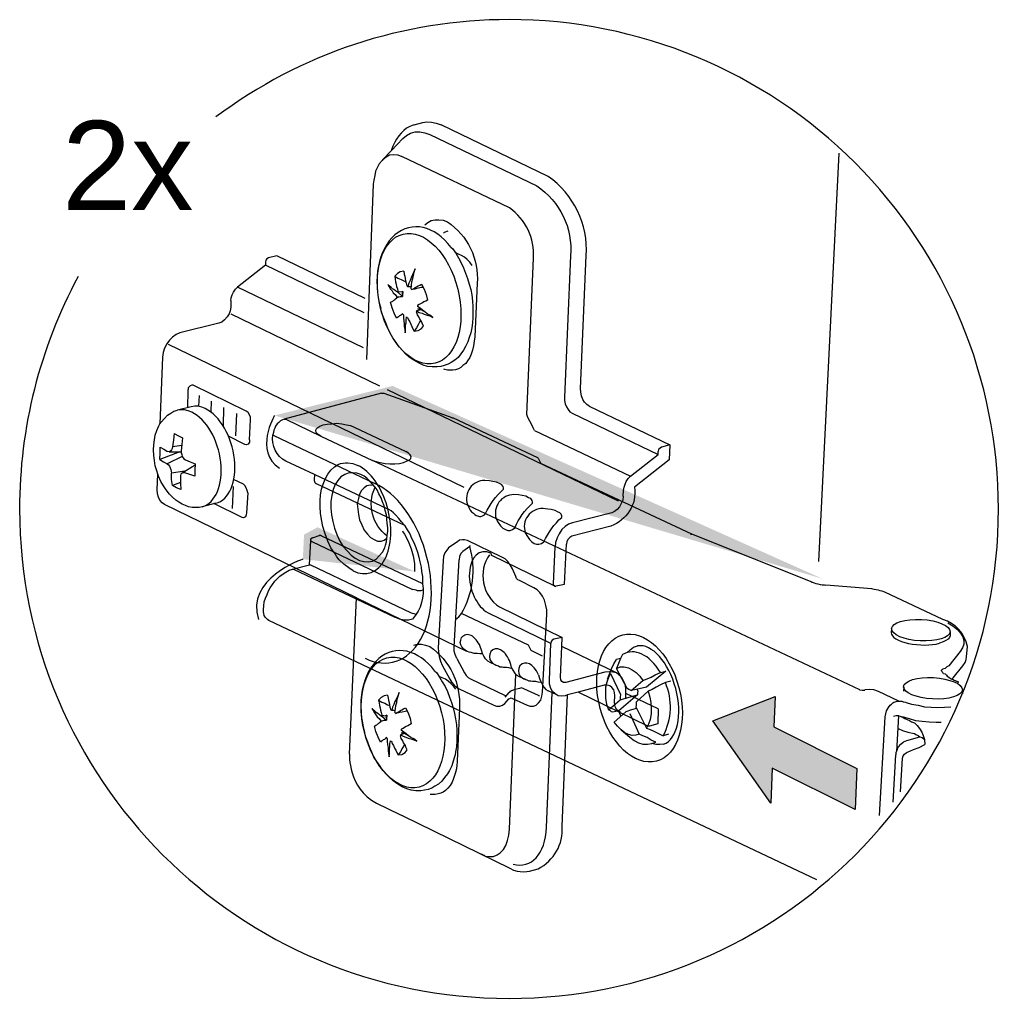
# Model space of a CAD drawing. Header units: metres. Extents: x -11.5 to 7.4, y -3.8 to 5.9.
# Drawn here: x 6.7189 to 6.893, y -0.5099 to -0.3358 of the extents above; entities that cross this region are included whole.
import ezdxf

# ---------------------------------------------------------------- set-up
doc = ezdxf.new("R2010")
doc.units = ezdxf.units.M
doc.header["$MEASUREMENT"] = 0
for name, color, linetype, lineweight in [('PDF13_Geometry_Num_Penna__1_Num_Penna__255', 255, 'Continuous', 18), ('PDF13_Geometry_Num_Penna__7_Num_Penna__7', 7, 'Continuous', 18), ('PDF13_Text_Num_Penna__7_Num_Penna__7', 7, 'Continuous', 18)]:
    doc.layers.add(name, color=color, linetype=linetype, lineweight=lineweight)
doc.styles.add('GENERATED_STYLE_1', font='')
doc.styles.get('GENERATED_STYLE_1').set_extended_font_data('Arial')

msp = doc.modelspace()

# ---------------------------------------------------------------- hatches: boundary and pattern name
at = {"layer": 'PDF13_Geometry_Num_Penna__1_Num_Penna__255', "linetype": 'Continuous', "lineweight": 18}
for points in [[(6.86172, -0.43526), (6.7852, -0.40094), (6.76421, -0.40619)], [(6.78913, -0.43395), (6.77186, -0.42608), (6.76946, -0.42739), (6.76924, -0.43176)]]:
    msp.add_hatch(color=255, dxfattribs=at).paths.add_polyline_path(points)
at = {"layer": 'PDF13_Geometry_Num_Penna__7_Num_Penna__7', "linetype": 'Continuous', "lineweight": 18}
msp.add_hatch(color=7, dxfattribs=at).paths.add_polyline_path([(6.85273, -0.46892), (6.86748, -0.47629), (6.86781, -0.469), (6.85304, -0.4616), (6.85326, -0.45621), (6.84219, -0.46053), (6.85248, -0.47514)])

# ---------------------------------------------------------------- linework, layer by layer
at = {"layer": 'PDF13_Geometry_Num_Penna__7_Num_Penna__7', "color": 7, "linetype": 'Continuous', "lineweight": 18, "flags": 128}
for points in [[(6.72929, -0.38148, 0.124965), (6.71886, -0.42284, 0.414206), (6.80592, -0.50989, 0.41421), (6.89298, -0.42284, 0.414222), (6.80592, -0.33578, 0.162623), (6.75379, -0.3531)], [(6.82018, -0.40455), (6.81976, -0.40424), (6.81935, -0.40383), (6.81903, -0.40335), (6.81879, -0.40268), (6.81869, -0.40206), (6.81862, -0.40138), (6.81966, -0.37775, 0.261843), (6.81287, -0.36366), (6.79386, -0.35452)], [(6.79184, -0.35622), (6.81084, -0.36537, -0.276862), (6.81685, -0.37782), (6.81578, -0.40294), (6.81578, -0.40351), (6.81593, -0.40414), (6.81612, -0.40465), (6.81644, -0.40512), (6.81675, -0.40553), (6.81717, -0.40578), (6.83247, -0.41315), (6.83247, -0.41259)], [(6.81043, -0.40885), (6.81021, -0.40837), (6.80996, -0.40788), (6.80963, -0.40724), (6.80929, -0.40657), (6.80907, -0.40601), (6.81027, -0.37824, 0.264693), (6.806, -0.36926), (6.78687, -0.36011)], [(6.79092, -0.37226), (6.79149, -0.37186), (6.79205, -0.37153), (6.79279, -0.37138), (6.79345, -0.37138), (6.79423, -0.37144), (6.79496, -0.37176, -0.272462), (6.80025, -0.38269), (6.79984, -0.39218), (6.79974, -0.39297), (6.79958, -0.3938), (6.79942, -0.39459), (6.79918, -0.39532), (6.79894, -0.39589), (6.79854, -0.39646), (6.79821, -0.39696), (6.79771, -0.39733), (6.79734, -0.39768), (6.79693, -0.39791), (6.79642, -0.39806), (6.79595, -0.39816), (6.79547, -0.39816), (6.79496, -0.39816), (6.79449, -0.39801), (6.79434, -0.39796)], [(6.77132, -0.41669), (6.77124, -0.41767), (6.77124, -0.41774), (6.77124, -0.41784), (6.77124, -0.4179), (6.77132, -0.4179), (6.77132, -0.41799), (6.77132, -0.41805), (6.77139, -0.41805), (6.77139, -0.41815), (6.77147, -0.41826), (6.77156, -0.41826), (6.77156, -0.41832), (6.77163, -0.41832), (6.7873, -0.4257), (6.78682, -0.42512), (6.78633, -0.4245), (6.78576, -0.42393), (6.78536, -0.42351), (6.78494, -0.42319), (6.78453, -0.42293), (6.78422, -0.42278), (6.77132, -0.41669), (6.76619, -0.41435, -0.316651), (6.76393, -0.40962)], [(6.8345, -0.41145), (6.8344, -0.4141), (6.82827, -0.41898, -0.355169), (6.82402, -0.42586), (6.81707, -0.42764)], [(6.7838, -0.42973), (6.78396, -0.42925), (6.78412, -0.42868), (6.78421, -0.42811), (6.78427, -0.42764, -0.356707), (6.78209, -0.41898), (6.78203, -0.41888), (6.78161, -0.4184), (6.78122, -0.41793), (6.78089, -0.41758), (6.78064, -0.41736)], [(6.80696, -0.42618, -0.113728), (6.81011, -0.42182), (6.81011, -0.42157), (6.81005, -0.42131), (6.8098, -0.42099), (6.80939, -0.42084), (6.8089, -0.42058), (6.80824, -0.42043), (6.80762, -0.42033), (6.80679, -0.42027, 0.503448), (6.80363, -0.42456)], [(6.81214, -0.42868, -0.105197), (6.8153, -0.42432), (6.8153, -0.42406), (6.8152, -0.42375), (6.81498, -0.42349), (6.81457, -0.42334), (6.8141, -0.42309), (6.81344, -0.42293), (6.8128, -0.42286), (6.81198, -0.42276, 0.526063), (6.80882, -0.42707)], [(6.7873, -0.4257), (6.78739, -0.42585), (6.78778, -0.42652), (6.78828, -0.42725), (6.7886, -0.42804), (6.78901, -0.42878), (6.78932, -0.42966), (6.78966, -0.4305), (6.7899, -0.43138), (6.79007, -0.43226), (6.79031, -0.43318), (6.79038, -0.43396), (6.79055, -0.43486), (6.79055, -0.43574), (6.79055, -0.43616, -0.228164), (6.78877, -0.44241), (6.78804, -0.44259), (6.78721, -0.44259), (6.78641, -0.44241), (6.78559, -0.44209)], [(6.79639, -0.4425), (6.79697, -0.44203), (6.79744, -0.44145, 0.208653), (6.79892, -0.4295), (6.79769, -0.43041), (6.79736, -0.43073), (6.79712, -0.4313), (6.79704, -0.43188)], [(6.80243, -0.43096, 0.415349), (6.8042, -0.44026), (6.81536, -0.4457), (6.81391, -0.44601), (6.8136, -0.44618), (6.81344, -0.44642), (6.81334, -0.44674), (6.80218, -0.4413)], [(6.88728, -0.44916), (6.88745, -0.44729, 0.284236), (6.88308, -0.4425), (6.87278, -0.43762)], [(6.78898, -0.44705), (6.78962, -0.4469), (6.79035, -0.4469), (6.79108, -0.44705), (6.79184, -0.44731, -0.262857), (6.79709, -0.45825), (6.79668, -0.46771), (6.79662, -0.46853), (6.79651, -0.46932), (6.79627, -0.47005), (6.79603, -0.47078), (6.79579, -0.47144), (6.79547, -0.47201), (6.79506, -0.47248), (6.79465, -0.47289), (6.79423, -0.47322), (6.79377, -0.47337), (6.79329, -0.47353), (6.79278, -0.47362), (6.7923, -0.47362), (6.7919, -0.47362)], [(6.82853, -0.45816), (6.8304, -0.46181), (6.83105, -0.46206), (6.8317, -0.46238), (6.8325, -0.46279), (6.83333, -0.4632, 0.228663), (6.83373, -0.45369), (6.83284, -0.4541), (6.83211, -0.45451), (6.83138, -0.45493), (6.83066, -0.45525), (6.82862, -0.45711)], [(6.78703, -0.47742), (6.80606, -0.48675), (6.80673, -0.48707), (6.80737, -0.48723), (6.80793, -0.48732), (6.8085, -0.48738), (6.80907, -0.48732), (6.80955, -0.48723), (6.81109, -0.48682, 0.306672), (6.81536, -0.47929), (6.81635, -0.45588)]]:
    msp.add_lwpolyline(points, format="xyb", dxfattribs=at)
for points in [[(6.78905, -0.35452), (6.78867, -0.35461), (6.78817, -0.35484), (6.78769, -0.35509), (6.78721, -0.3555), (6.78671, -0.35598), (6.78631, -0.35648), (6.78592, -0.35705), (6.78558, -0.35758), (6.78526, -0.35831), (6.785, -0.35897), (6.785, -0.35906), (6.78703, -0.35695)], [(6.78905, -0.35452), (6.7906, -0.35411)], [(6.7906, -0.35411), (6.79133, -0.35395), (6.79215, -0.35404), (6.79294, -0.35419), (6.79386, -0.35452)], [(6.78703, -0.35695), (6.78769, -0.35638), (6.78842, -0.35598), (6.78924, -0.35575), (6.79004, -0.35575), (6.79092, -0.35591), (6.79184, -0.35622)], [(6.785, -0.35907), (6.78348, -0.36069), (6.78406, -0.36017), (6.78468, -0.35986), (6.78541, -0.35979), (6.78614, -0.35986), (6.78687, -0.36011)], [(6.8646, -0.35954), (6.86099, -0.4322)], [(6.78348, -0.36069), (6.78333, -0.36084), (6.78282, -0.36142), (6.7825, -0.36204), (6.78219, -0.36277), (6.78203, -0.3635), (6.78188, -0.36433), (6.78177, -0.36505), (6.78056, -0.39624)], [(6.79506, -0.37339), (6.7944, -0.37363), (6.79424, -0.37379)], [(6.76461, -0.37782), (6.76315, -0.37817)], [(6.78035, -0.38537), (6.76461, -0.37782)], [(6.79561, -0.37629), (6.79587, -0.3765), (6.79644, -0.37733), (6.79691, -0.37816), (6.79741, -0.37903), (6.79782, -0.37993), (6.7982, -0.3809), (6.79855, -0.38185), (6.79886, -0.38284), (6.79912, -0.38381), (6.79928, -0.38476), (6.79944, -0.38584), (6.7995, -0.38679), (6.7995, -0.38777), (6.7995, -0.38875), (6.79944, -0.38973), (6.79928, -0.39062), (6.79919, -0.39118)], [(6.79934, -0.37951), (6.79893, -0.37895), (6.79846, -0.37847), (6.79798, -0.37806), (6.79748, -0.37774), (6.79691, -0.37749), (6.79637, -0.37723)], [(6.76258, -0.3789), (6.76258, -0.37947), (6.75764, -0.38336)], [(6.76315, -0.37817), (6.76283, -0.37833), (6.76268, -0.37855), (6.76258, -0.3789)], [(6.78015, -0.38793), (6.76258, -0.37947)], [(6.7872, -0.38055), (6.78656, -0.38065), (6.78606, -0.38097), (6.78558, -0.38144), (6.78568, -0.38194), (6.78575, -0.38242), (6.78584, -0.38284), (6.7859, -0.38325), (6.78606, -0.38366), (6.78616, -0.38414)], [(6.7872, -0.38055), (6.78729, -0.38106), (6.78736, -0.38144), (6.78745, -0.38185), (6.78751, -0.38227), (6.78761, -0.38268), (6.78777, -0.38315), (6.78786, -0.38325), (6.78793, -0.38325)], [(6.7885, -0.38366), (6.78859, -0.383), (6.78866, -0.38242), (6.78881, -0.38185), (6.7889, -0.38128), (6.78906, -0.38072), (6.78923, -0.38009), (6.789, -0.38065), (6.78875, -0.38121), (6.7885, -0.38169), (6.78833, -0.3822), (6.78809, -0.38268), (6.78793, -0.38324)], [(6.78606, -0.38429), (6.78575, -0.38404), (6.78543, -0.38381), (6.78518, -0.38366), (6.78495, -0.38341), (6.7846, -0.38315), (6.78438, -0.38293), (6.7846, -0.38331), (6.78485, -0.38372), (6.78511, -0.38404), (6.78533, -0.38438), (6.78568, -0.3847), (6.78599, -0.38511)], [(6.78558, -0.38144), (6.78616, -0.38179), (6.78672, -0.38201), (6.7872, -0.38227), (6.78761, -0.38242)], [(6.78859, -0.38381), (6.7889, -0.38366), (6.78923, -0.38346), (6.78948, -0.38331), (6.78973, -0.38315), (6.79004, -0.383), (6.79037, -0.38284)], [(6.79037, -0.38284), (6.79084, -0.38372), (6.79118, -0.3847), (6.79141, -0.38568)], [(6.75645, -0.38577), (6.75651, -0.38529), (6.75667, -0.38473), (6.75691, -0.38425), (6.75724, -0.38374), (6.75764, -0.38336)], [(6.78004, -0.39416), (6.75764, -0.38335)], [(6.78688, -0.38422), (6.78606, -0.38429), (6.78616, -0.38422), (6.78616, -0.38414)], [(6.78616, -0.38414), (6.78688, -0.38422)], [(6.78616, -0.38429), (6.78698, -0.38502)], [(6.78705, -0.38414), (6.78688, -0.38422)], [(6.78688, -0.38445), (6.78698, -0.3846)], [(6.78698, -0.38454), (6.78688, -0.38445)], [(6.78705, -0.38414), (6.78705, -0.38422), (6.78705, -0.38438), (6.78698, -0.38454)], [(6.78698, -0.3846), (6.78698, -0.38476), (6.78698, -0.38502)], [(6.78793, -0.38325), (6.7885, -0.38325)], [(6.78859, -0.38325), (6.7885, -0.38325)], [(6.7885, -0.38366), (6.78859, -0.38372), (6.78859, -0.38381)], [(6.78932, -0.38366), (6.78916, -0.38372), (6.78859, -0.38381)], [(6.7903, -0.38346), (6.7898, -0.38356), (6.78923, -0.38366)], [(6.78932, -0.38366), (6.78923, -0.38366)], [(6.79068, -0.38341), (6.7903, -0.38346)], [(6.75645, -0.38577), (6.75645, -0.38691), (6.75629, -0.38757), (6.75613, -0.38813), (6.75579, -0.38867), (6.7553, -0.38919), (6.75483, -0.38959), (6.75433, -0.38975), (6.74737, -0.39152)], [(6.78485, -0.38606), (6.78511, -0.3859), (6.78526, -0.38584), (6.78543, -0.38568), (6.78558, -0.38559), (6.78575, -0.38543), (6.78599, -0.38526)], [(6.7859, -0.38891), (6.78549, -0.38802), (6.78511, -0.38705), (6.78485, -0.38606)], [(6.78672, -0.38502), (6.78599, -0.38526), (6.78599, -0.38518), (6.78599, -0.38511)], [(6.78599, -0.38511), (6.78672, -0.38502)], [(6.78672, -0.38502), (6.78698, -0.38502)], [(6.79141, -0.38568), (6.7911, -0.38584), (6.79077, -0.38601), (6.79052, -0.38615), (6.7902, -0.38632), (6.78996, -0.38647), (6.78963, -0.38663)], [(6.75645, -0.38813), (6.78291, -0.40091)], [(6.79919, -0.39118), (6.79912, -0.3915), (6.79886, -0.39232), (6.79862, -0.39311), (6.7982, -0.39394), (6.79782, -0.39457), (6.79732, -0.39523), (6.79685, -0.39587), (6.79627, -0.39637), (6.79561, -0.39675), (6.79508, -0.3971), (6.79441, -0.39732), (6.79377, -0.39748), (6.79311, -0.39757), (6.79222, -0.39757), (6.79141, -0.39748), (6.79062, -0.39725), (6.7898, -0.39684), (6.789, -0.39637), (6.78817, -0.3958), (6.78751, -0.39523), (6.78698, -0.39466), (6.78632, -0.39394), (6.78584, -0.39321), (6.78526, -0.39238), (6.78476, -0.39156), (6.78438, -0.39068), (6.78398, -0.38973), (6.78366, -0.38891), (6.78331, -0.38802), (6.78308, -0.38713)], [(6.78705, -0.38809), (6.78679, -0.38827), (6.78663, -0.38843), (6.78641, -0.3885), (6.78625, -0.38865), (6.78606, -0.38875), (6.7859, -0.38891)], [(6.78713, -0.38827), (6.78705, -0.38818), (6.78705, -0.38809)], [(6.78713, -0.38827), (6.78713, -0.38881), (6.7872, -0.38937), (6.78729, -0.38989), (6.78729, -0.39045), (6.78736, -0.39093), (6.78745, -0.3915), (6.78751, -0.39103), (6.78751, -0.39051), (6.78751, -0.3901), (6.78761, -0.38973), (6.78761, -0.38923), (6.78771, -0.38865)], [(6.78906, -0.39118), (6.78973, -0.39109), (6.7903, -0.39077), (6.79068, -0.3903), (6.79046, -0.38979), (6.7903, -0.38937), (6.79004, -0.38906), (6.78989, -0.38865), (6.78963, -0.38827), (6.78948, -0.38777)], [(6.79004, -0.38746), (6.78947, -0.38761), (6.78947, -0.38771), (6.78947, -0.38777)], [(6.78948, -0.38761), (6.78996, -0.38786), (6.79046, -0.38802), (6.79083, -0.38819), (6.79134, -0.38833), (6.79183, -0.3885), (6.79238, -0.38875), (6.79183, -0.38833), (6.79134, -0.38809), (6.79093, -0.38777), (6.79052, -0.38746), (6.79011, -0.38713), (6.78963, -0.38679)], [(6.78963, -0.38663), (6.78963, -0.38673), (6.78963, -0.38679)], [(6.7898, -0.38729), (6.79011, -0.3872), (6.78963, -0.38729)], [(6.7902, -0.38736), (6.79004, -0.38746)], [(6.7902, -0.38736), (6.7902, -0.38729), (6.7902, -0.3872)], [(6.79093, -0.38777), (6.7902, -0.38736)], [(6.78771, -0.38865), (6.78777, -0.38875), (6.78786, -0.38875), (6.78802, -0.38916), (6.78827, -0.38954), (6.78843, -0.38996), (6.78865, -0.39036), (6.78881, -0.39077), (6.78906, -0.39118)], [(6.7902, -0.38932), (6.78996, -0.38972), (6.78973, -0.3901), (6.78947, -0.39062), (6.78906, -0.39118)], [(6.74737, -0.39152), (6.74673, -0.39177), (6.74607, -0.39225), (6.7455, -0.39282), (6.74503, -0.39348), (6.74461, -0.39421), (6.74437, -0.39501), (6.7443, -0.39582)], [(6.79796, -0.41899), (6.74537, -0.39358)], [(6.7443, -0.39582), (6.7438, -0.40771), (6.74404, -0.40739), (6.74461, -0.40673), (6.74518, -0.40616), (6.74576, -0.40578), (6.74632, -0.40543), (6.74695, -0.40528)], [(6.74876, -0.4048), (6.74882, -0.4018), (6.74882, -0.40164), (6.74891, -0.40148), (6.74891, -0.40138), (6.74891, -0.40123), (6.74898, -0.40117)], [(6.74971, -0.40082), (6.74949, -0.40082), (6.74923, -0.40092), (6.74898, -0.40117)], [(6.75919, -0.40543), (6.74971, -0.40082)], [(6.78427, -0.40157), (6.82533, -0.42137)], [(6.75078, -0.40262), (6.75068, -0.40455)], [(6.75296, -0.40367), (6.75286, -0.40553)], [(6.78324, -0.40223), (6.76595, -0.40687), (6.76562, -0.40695), (6.7653, -0.40718), (6.76497, -0.40743), (6.76465, -0.4077), (6.76441, -0.40811), (6.76424, -0.40843), (6.76408, -0.40883), (6.764, -0.40921), (6.76393, -0.40962), (6.76393, -0.40972), (6.76408, -0.40979)], [(6.78324, -0.40223), (6.78333, -0.40223), (6.78341, -0.40223), (6.78349, -0.40223), (6.78357, -0.40223), (6.78364, -0.40223)], [(6.78364, -0.40223), (6.7959, -0.40661), (6.79598, -0.40661)], [(6.74939, -0.40465), (6.74695, -0.40528)], [(6.74949, -0.40563), (6.74882, -0.40538), (6.74818, -0.40521), (6.74763, -0.40521), (6.74695, -0.40528)], [(6.75189, -0.40497), (6.75126, -0.40471), (6.75059, -0.40455), (6.75005, -0.40455), (6.74939, -0.40465)], [(6.75514, -0.4048), (6.75506, -0.40803)], [(6.75992, -0.40698), (6.75992, -0.40651), (6.75977, -0.40611), (6.75951, -0.40569), (6.75919, -0.40543)], [(6.82018, -0.40455), (6.8345, -0.41145), (6.83305, -0.41186)], [(6.75743, -0.40585), (6.75724, -0.40983)], [(6.75977, -0.41055), (6.75992, -0.40699)], [(6.76595, -0.40687), (6.76604, -0.40687), (6.76619, -0.40687)], [(6.76619, -0.40687), (6.77245, -0.40988)], [(6.79574, -0.40661), (6.79582, -0.40661), (6.7959, -0.40661)], [(6.79598, -0.40661), (6.81101, -0.41367), (6.81109, -0.41379), (6.81117, -0.41393)], [(6.74347, -0.41663), (6.74326, -0.41607), (6.743, -0.41517), (6.74285, -0.4142), (6.74275, -0.41331), (6.74269, -0.41233), (6.74275, -0.41145), (6.74285, -0.41055), (6.743, -0.40968), (6.74326, -0.40885), (6.74364, -0.40802), (6.7438, -0.40771)], [(6.77245, -0.40988), (6.77196, -0.40956), (6.77163, -0.40921), (6.77156, -0.4089), (6.77163, -0.40864), (6.77189, -0.40832), (6.77228, -0.40811), (6.77285, -0.40784), (6.77358, -0.40776), (6.77438, -0.4077), (6.77529, -0.40759), (6.77618, -0.4077), (6.77699, -0.40784), (6.77772, -0.40801), (6.77837, -0.40825), (6.78754, -0.41263)], [(6.81043, -0.40885), (6.82751, -0.41701), (6.83247, -0.41315)], [(6.74638, -0.40942), (6.74622, -0.41055), (6.74607, -0.41176), (6.74601, -0.41207), (6.74591, -0.41233), (6.74576, -0.41249), (6.74559, -0.41259), (6.74544, -0.41265), (6.74518, -0.41259)], [(6.74638, -0.40942), (6.74711, -0.40983), (6.74784, -0.41015)], [(6.74784, -0.41015), (6.74769, -0.41134), (6.74763, -0.41249)], [(6.75977, -0.41055), (6.75977, -0.41093), (6.75951, -0.41129), (6.75925, -0.41145), (6.75894, -0.41134), (6.75603, -0.40989)], [(6.76408, -0.40979), (6.78203, -0.41832)], [(6.77245, -0.40988), (6.78162, -0.4142)], [(6.7438, -0.41404), (6.74389, -0.4129), (6.74389, -0.41186)], [(6.74737, -0.41265), (6.7438, -0.41404)], [(6.74389, -0.41186), (6.74452, -0.41217), (6.74518, -0.41259)], [(6.74544, -0.41265), (6.74763, -0.41265)], [(6.74769, -0.41151), (6.74607, -0.41176)], [(6.74763, -0.41249), (6.74763, -0.4128), (6.74769, -0.41315), (6.74778, -0.41347), (6.74794, -0.41372), (6.74809, -0.41394), (6.74835, -0.4141), (6.74923, -0.41445), (6.75012, -0.41483)], [(6.8683, -0.45499), (6.78162, -0.4142), (6.78227, -0.41441), (6.78299, -0.41456), (6.78389, -0.41473), (6.78471, -0.41482), (6.78559, -0.41482), (6.78641, -0.41473), (6.78713, -0.41456), (6.78771, -0.41435), (6.78819, -0.41409), (6.78843, -0.41385), (6.78851, -0.41352), (6.78836, -0.4132), (6.78804, -0.41289), (6.78754, -0.41263)], [(6.83305, -0.41186), (6.83279, -0.41202), (6.83253, -0.41224), (6.83247, -0.41259)], [(6.7438, -0.41404), (6.74446, -0.41445), (6.7451, -0.41483), (6.74534, -0.41498), (6.7455, -0.41524), (6.74565, -0.41549), (6.74576, -0.41581), (6.74582, -0.41612), (6.74591, -0.41647)], [(6.74778, -0.41347), (6.7451, -0.41483)], [(6.81117, -0.41394), (6.81156, -0.41474), (6.81149, -0.41466)], [(6.74825, -0.41612), (6.74591, -0.41647)], [(6.74778, -0.41638), (6.75012, -0.41498)], [(6.75012, -0.41483), (6.75005, -0.4159), (6.75005, -0.41701)], [(6.7782, -0.43386), (6.77741, -0.43331), (6.77652, -0.43267), (6.77571, -0.43185), (6.77529, -0.43137), (6.77497, -0.43081), (6.77425, -0.42973), (6.77368, -0.42853), (6.7732, -0.42723), (6.77279, -0.42593), (6.77254, -0.42473), (6.77239, -0.42359), (6.77233, -0.42245), (6.77233, -0.42141), (6.77239, -0.42033), (6.77254, -0.41929), (6.77285, -0.4184), (6.7732, -0.41753), (6.77368, -0.41663), (6.77425, -0.4159), (6.77489, -0.41534), (6.77555, -0.41493), (6.77596, -0.41477), (6.77644, -0.41467), (6.77684, -0.41462), (6.77725, -0.41462), (6.77814, -0.41477), (6.77902, -0.41508)], [(6.83844, -0.42732), (6.81156, -0.41474)], [(6.74461, -0.42203), (6.7442, -0.42172), (6.7438, -0.42124), (6.74357, -0.42075), (6.74341, -0.42012), (6.74331, -0.41939), (6.74347, -0.41663)], [(6.75135, -0.42245), (6.75078, -0.42255), (6.75012, -0.42255), (6.74955, -0.42255), (6.74891, -0.42245), (6.74835, -0.4222), (6.74778, -0.42198), (6.74721, -0.42162), (6.74664, -0.42124), (6.74607, -0.42075), (6.7455, -0.42017), (6.74493, -0.41944), (6.74446, -0.41872), (6.74399, -0.41793), (6.74357, -0.41701), (6.74347, -0.41663)], [(6.74607, -0.41866), (6.74591, -0.41758), (6.74591, -0.41647)], [(6.74825, -0.41638), (6.74804, -0.41638), (6.74784, -0.41638), (6.74769, -0.41647), (6.74752, -0.41663), (6.74746, -0.41685), (6.74746, -0.4172), (6.74746, -0.41831), (6.74752, -0.41939)], [(6.75005, -0.41701), (6.74914, -0.4167), (6.74825, -0.41638)], [(6.7587, -0.4184), (6.75691, -0.41758)], [(6.77959, -0.4167), (6.77887, -0.41647), (6.77805, -0.41638), (6.77732, -0.41647), (6.77669, -0.4167), (6.77602, -0.41711), (6.77545, -0.41777), (6.77497, -0.4185), (6.77465, -0.41939), (6.77441, -0.42043), (6.77424, -0.42148), (6.77424, -0.42271), (6.77434, -0.4239), (6.77457, -0.42504), (6.77489, -0.42625), (6.77529, -0.42739), (6.7758, -0.42853), (6.77644, -0.4295), (6.7771, -0.4303), (6.77782, -0.43102), (6.77855, -0.43159), (6.77935, -0.432), (6.78007, -0.43216), (6.78089, -0.43226), (6.78161, -0.4321), (6.78226, -0.43175), (6.78282, -0.43119), (6.78339, -0.43054), (6.78381, -0.42973)], [(6.78064, -0.41736), (6.78016, -0.41701), (6.77959, -0.4167)], [(6.82631, -0.41954), (6.8264, -0.41898), (6.82657, -0.4184), (6.82678, -0.41793), (6.82713, -0.41742), (6.82751, -0.41701)], [(6.74746, -0.41815), (6.74607, -0.41866)], [(6.74752, -0.41939), (6.7468, -0.41904), (6.74607, -0.41866)], [(6.75686, -0.41881), (6.75667, -0.42276)], [(6.75946, -0.41995), (6.75936, -0.41954), (6.75919, -0.41904), (6.75894, -0.41866), (6.7587, -0.4184)], [(6.78188, -0.41866), (6.78122, -0.41857), (6.78064, -0.41872), (6.78016, -0.41904), (6.77969, -0.41954), (6.77935, -0.42017), (6.77912, -0.42099), (6.77893, -0.42189), (6.77902, -0.42286), (6.77912, -0.42384), (6.77935, -0.42479), (6.77976, -0.42567), (6.78016, -0.42659), (6.78073, -0.42732), (6.7813, -0.42789), (6.78194, -0.42827), (6.7825, -0.42853), (6.78316, -0.42853), (6.78374, -0.42836), (6.78421, -0.42805)], [(6.78427, -0.42764), (6.78427, -0.42749), (6.78437, -0.42681), (6.78437, -0.42618), (6.78427, -0.42536), (6.78421, -0.42463), (6.78412, -0.4239), (6.78389, -0.42309), (6.78374, -0.42229), (6.78339, -0.42157), (6.78316, -0.42084), (6.78276, -0.42011), (6.78244, -0.41945), (6.78209, -0.41898)], [(6.82624, -0.42058), (6.82631, -0.41954)], [(6.75946, -0.41995), (6.75925, -0.42349), (6.75919, -0.4239), (6.75904, -0.42422), (6.7587, -0.42438), (6.75847, -0.42432), (6.75344, -0.42188)], [(6.82624, -0.42058), (6.82615, -0.42124), (6.82589, -0.42188), (6.82558, -0.42245), (6.82517, -0.42293), (6.8247, -0.42328), (6.82422, -0.42349), (6.81723, -0.4253)], [(6.77754, -0.46644), (6.77877, -0.43864), (6.74461, -0.42203)], [(6.75376, -0.42182), (6.75135, -0.42245)], [(6.81723, -0.4253), (6.81651, -0.42552), (6.81593, -0.42593), (6.8153, -0.4265), (6.81482, -0.42723), (6.81448, -0.42795), (6.81416, -0.42877), (6.8141, -0.42957)], [(6.77042, -0.43277), (6.77067, -0.42846), (6.77067, -0.42839), (6.77067, -0.4283), (6.77067, -0.42819), (6.77074, -0.42819), (6.77074, -0.42813), (6.77074, -0.42804), (6.77082, -0.42804), (6.77082, -0.42798), (6.77091, -0.42798), (6.77098, -0.42798), (6.77098, -0.42789), (6.77106, -0.42789), (6.77115, -0.42789)], [(6.77115, -0.42789), (6.77212, -0.42757)], [(6.77254, -0.42763), (6.77245, -0.42763), (6.77245, -0.42757), (6.77236, -0.42757), (6.77228, -0.42757), (6.77221, -0.42757), (6.77212, -0.42757), (6.77221, -0.42757), (6.77228, -0.42763)], [(6.77254, -0.42763), (6.79055, -0.43609), (6.79055, -0.43616)], [(6.79851, -0.42846), (6.79801, -0.4283), (6.79762, -0.4283), (6.79712, -0.42839), (6.7968, -0.42861)], [(6.81707, -0.42764), (6.81675, -0.42789), (6.81644, -0.42821), (6.81619, -0.42863), (6.81612, -0.42909)], [(6.8382, -0.42732), (6.83835, -0.42732), (6.83844, -0.42732)], [(6.85971, -0.43584), (6.85978, -0.43584), (6.85986, -0.43584), (6.83844, -0.42732)], [(6.77067, -0.42846), (6.77067, -0.42855), (6.77082, -0.42861), (6.78877, -0.43714)], [(6.79517, -0.42975), (6.79485, -0.43017), (6.79452, -0.43064), (6.79428, -0.4313), (6.7942, -0.43203)], [(6.7968, -0.42861), (6.79517, -0.42975)], [(6.80467, -0.43138), (6.79851, -0.42846)], [(6.79892, -0.4295), (6.79899, -0.42944), (6.79892, -0.42935)], [(6.81401, -0.43653), (6.81385, -0.43636), (6.81385, -0.43615), (6.8141, -0.42957)], [(6.81578, -0.43621), (6.81612, -0.42909)], [(6.80268, -0.43071), (6.80275, -0.43096), (6.80291, -0.43112)], [(6.80291, -0.43112), (6.81401, -0.43653)], [(6.80653, -0.43349), (6.80612, -0.43277), (6.80573, -0.43219), (6.80523, -0.43169), (6.80467, -0.43138)], [(6.76222, -0.44072), (6.76231, -0.44005), (6.76239, -0.43933), (6.76263, -0.43869), (6.76287, -0.43804), (6.76311, -0.43739), (6.76343, -0.43683), (6.76385, -0.43626), (6.76424, -0.43568), (6.76473, -0.4352), (6.76515, -0.43479), (6.76572, -0.43439), (6.76619, -0.43407), (6.76684, -0.43372), (6.76742, -0.43356), (6.77042, -0.43277)], [(6.77042, -0.43277), (6.7705, -0.43277), (6.77059, -0.43277)], [(6.77059, -0.43277), (6.78851, -0.44129)], [(6.7942, -0.43203), (6.7933, -0.44754)], [(6.79663, -0.4494), (6.79632, -0.44874), (6.79615, -0.44811), (6.79615, -0.44738), (6.79704, -0.43188)], [(6.80711, -0.43486), (6.80653, -0.43349)], [(6.76742, -0.43356), (6.76749, -0.43356), (6.76757, -0.43356)], [(6.76757, -0.43356), (6.78559, -0.44209)], [(6.80776, -0.43558), (6.80751, -0.43544), (6.80727, -0.43521), (6.80711, -0.43486)], [(6.81036, -0.43683), (6.80776, -0.43558)], [(6.81262, -0.44161), (6.81262, -0.44079), (6.81247, -0.44), (6.81221, -0.43907), (6.8119, -0.43834), (6.81141, -0.43771), (6.81091, -0.43724), (6.81036, -0.43683)], [(6.81401, -0.43653), (6.81416, -0.43662), (6.81432, -0.43653), (6.81578, -0.43621)], [(6.85986, -0.43584), (6.86018, -0.43594), (6.86051, -0.43609), (6.86083, -0.43615), (6.86125, -0.43626), (6.86163, -0.43632), (6.86205, -0.43632), (6.86229, -0.43641)], [(6.87278, -0.43762), (6.8726, -0.43756), (6.87228, -0.43745), (6.87195, -0.43739), (6.87163, -0.4373), (6.87123, -0.43724), (6.8709, -0.43714), (6.87048, -0.43704), (6.86229, -0.43641)], [(6.77877, -0.43864), (6.79838, -0.44814), (6.7979, -0.44779), (6.79755, -0.44738), (6.79734, -0.447), (6.79724, -0.44658), (6.79734, -0.44617), (6.79749, -0.4457)], [(6.79055, -0.4373), (6.79023, -0.43739), (6.78997, -0.43739), (6.78966, -0.43739), (6.78942, -0.4373), (6.78908, -0.43724), (6.78877, -0.43714)], [(6.7632, -0.44265), (6.76295, -0.4425), (6.7627, -0.44224), (6.76255, -0.44209), (6.76239, -0.44177), (6.76231, -0.44145), (6.76222, -0.44111), (6.76222, -0.44072)], [(6.78851, -0.44129), (6.78901, -0.44145), (6.78949, -0.44162)], [(6.8119, -0.449), (6.80987, -0.44801), (6.80937, -0.44703), (6.79744, -0.44145)], [(6.8119, -0.4554), (6.81262, -0.44161)], [(6.86067, -0.4888), (6.7632, -0.44265)], [(6.88395, -0.44307), (6.88486, -0.44364), (6.88567, -0.44428), (6.88624, -0.44494), (6.88664, -0.44558), (6.8868, -0.44624), (6.8868, -0.44688), (6.88656, -0.44754), (6.88615, -0.44818)], [(6.82501, -0.45199), (6.8153, -0.44731), (6.81536, -0.4457)], [(6.87398, -0.44411), (6.87391, -0.44484)], [(6.88437, -0.44469), (6.88437, -0.44541), (6.88428, -0.44567), (6.88405, -0.44599), (6.88363, -0.44624), (6.88315, -0.44646), (6.88251, -0.44672)], [(6.80259, -0.45015), (6.80218, -0.44991), (6.80176, -0.44949), (6.80145, -0.44902), (6.80119, -0.44852), (6.80104, -0.44795), (6.80081, -0.44731)], [(6.81312, -0.4533), (6.81334, -0.44674)], [(6.81505, -0.45272), (6.8153, -0.44731)], [(6.82691, -0.44834), (6.82748, -0.44786), (6.82805, -0.44744), (6.82878, -0.44719)], [(6.7933, -0.44754), (6.79339, -0.44827), (6.79348, -0.44907), (6.79372, -0.44989), (6.79404, -0.45061)], [(6.80031, -0.44852), (6.8, -0.44852), (6.79974, -0.44852), (6.79952, -0.44845), (6.79918, -0.44835), (6.79886, -0.44829), (6.79854, -0.44819), (6.79838, -0.44814)], [(6.80114, -0.44861), (6.80072, -0.44861), (6.80031, -0.44852)], [(6.80268, -0.44819), (6.80249, -0.44867), (6.80243, -0.44908), (6.80249, -0.44959), (6.80275, -0.44997), (6.80306, -0.45032), (6.80357, -0.45063)], [(6.8261, -0.44874), (6.82576, -0.4494), (6.82553, -0.45004), (6.82529, -0.45061), (6.82504, -0.45118)], [(6.88616, -0.44818), (6.88413, -0.45071), (6.88381, -0.45093), (6.88349, -0.45118), (6.88323, -0.45125)], [(6.88494, -0.45289), (6.88663, -0.45071), (6.88705, -0.45014), (6.88721, -0.44963), (6.88728, -0.44916)], [(6.79404, -0.45061), (6.79541, -0.45312)], [(6.79663, -0.4494), (6.79801, -0.45197)], [(6.80357, -0.45063), (6.80259, -0.45015)], [(6.8055, -0.45105), (6.80519, -0.45105), (6.80493, -0.45105), (6.80471, -0.45095), (6.80429, -0.45095), (6.80405, -0.45079), (6.80372, -0.4507), (6.80357, -0.45063)], [(6.80778, -0.45266), (6.80727, -0.4524), (6.80696, -0.45199), (6.80664, -0.45151), (6.80637, -0.45105), (6.80623, -0.45047), (6.806, -0.44981)], [(6.80784, -0.4507), (6.80769, -0.4512), (6.80762, -0.45161), (6.80769, -0.45209), (6.80784, -0.4525), (6.80818, -0.45282), (6.80866, -0.45313)], [(6.82415, -0.45125), (6.82457, -0.45036), (6.82504, -0.44963)], [(6.82576, -0.4494), (6.82504, -0.44963)], [(6.82504, -0.45118), (6.82569, -0.45093), (6.82641, -0.45093), (6.82715, -0.4511), (6.8278, -0.45144), (6.82853, -0.45192), (6.82918, -0.45255), (6.82975, -0.45337)], [(6.79274, -0.45168), (6.793, -0.4519), (6.79357, -0.45272), (6.79404, -0.45355), (6.79454, -0.45442), (6.79495, -0.45532), (6.79533, -0.45629), (6.79568, -0.45725), (6.79599, -0.45823), (6.79625, -0.4592), (6.79641, -0.46015), (6.79657, -0.46123), (6.79663, -0.46218), (6.79663, -0.46316), (6.79663, -0.46414), (6.79657, -0.46512), (6.79641, -0.46601), (6.79632, -0.46657)], [(6.79647, -0.4549), (6.79606, -0.45434), (6.79559, -0.45386), (6.79511, -0.45345), (6.79461, -0.45313), (6.79404, -0.45288), (6.7935, -0.45262)], [(6.79801, -0.45197), (6.79827, -0.45248), (6.79866, -0.4528), (6.79907, -0.45307)], [(6.8017, -0.48457), (6.80243, -0.48464), (6.80315, -0.48464), (6.80379, -0.48438), (6.80436, -0.484), (6.80493, -0.48343), (6.80533, -0.4827), (6.80565, -0.48178), (6.80591, -0.48083), (6.806, -0.47976), (6.80711, -0.45224)], [(6.80632, -0.4512), (6.80591, -0.45111), (6.8055, -0.45105)], [(6.80876, -0.45313), (6.80778, -0.45266)], [(6.81115, -0.45233), (6.81132, -0.45297), (6.81157, -0.45354), (6.81183, -0.45402), (6.81214, -0.45452), (6.81245, -0.45493), (6.81287, -0.45516)], [(6.82501, -0.45199), (6.82437, -0.45184), (6.82371, -0.45177), (6.82298, -0.45184), (6.81602, -0.4537)], [(6.82399, -0.45207), (6.82359, -0.4528), (6.82334, -0.45363), (6.82309, -0.45451), (6.82309, -0.45549), (6.82309, -0.45655), (6.82327, -0.45753), (6.82359, -0.45857), (6.82569, -0.45679)], [(6.82342, -0.45312), (6.82415, -0.45125)], [(6.82399, -0.45207), (6.82576, -0.45581)], [(6.82672, -0.45556), (6.82672, -0.45474), (6.82657, -0.45402), (6.82631, -0.45338), (6.82599, -0.45282), (6.82548, -0.45233), (6.82501, -0.45199)], [(6.82691, -0.45477), (6.82504, -0.45118)], [(6.82764, -0.45514), (6.82975, -0.45337), (6.83048, -0.45306), (6.8312, -0.45274), (6.83193, -0.45233), (6.83284, -0.45191)], [(6.83284, -0.45192), (6.8338, -0.45167), (6.8304, -0.45451)], [(6.88373, -0.45239), (6.88357, -0.45223), (6.88323, -0.45217), (6.88308, -0.45192), (6.88291, -0.45176), (6.88284, -0.45159), (6.88284, -0.4515), (6.88291, -0.45144), (6.88299, -0.45135)], [(6.88299, -0.45135), (6.88308, -0.45135), (6.88315, -0.45125)], [(6.88308, -0.45125), (6.88308, -0.45135)], [(6.88373, -0.45239), (6.88388, -0.45255), (6.88413, -0.45274), (6.88446, -0.45297), (6.8847, -0.45312)], [(6.79541, -0.45312), (6.79574, -0.45369), (6.79615, -0.45419), (6.79655, -0.45451), (6.79704, -0.45483)], [(6.79907, -0.45306), (6.80523, -0.45603)], [(6.81069, -0.45354), (6.81036, -0.45354), (6.81011, -0.45354), (6.8098, -0.45344), (6.80949, -0.45344), (6.80914, -0.4533), (6.80891, -0.45323), (6.80876, -0.45313)], [(6.8115, -0.4537), (6.81109, -0.45364), (6.81069, -0.45354)], [(6.81593, -0.45604), (6.8153, -0.45614), (6.81464, -0.45604), (6.8141, -0.45573), (6.81368, -0.45531), (6.81334, -0.45474), (6.81312, -0.45402), (6.81312, -0.45329)], [(6.81602, -0.4537), (6.81562, -0.4537), (6.8153, -0.45354), (6.81515, -0.45323), (6.81505, -0.45272)], [(6.82283, -0.4542), (6.81821, -0.45541)], [(6.82475, -0.45604), (6.8247, -0.45548), (6.82454, -0.455), (6.82422, -0.45458), (6.82387, -0.45427), (6.8234, -0.4542), (6.82283, -0.4542)], [(6.83471, -0.45347), (6.83373, -0.45369)], [(6.88494, -0.45289), (6.88478, -0.45297), (6.8847, -0.45312)], [(6.8847, -0.45312), (6.88478, -0.45312), (6.88511, -0.45328), (6.88559, -0.45347), (6.8859, -0.45363)], [(6.88591, -0.45363), (6.88583, -0.45363), (6.88575, -0.45363)], [(6.78433, -0.45594), (6.78369, -0.45604), (6.78319, -0.45636), (6.78271, -0.45684), (6.78281, -0.45733), (6.78288, -0.45781), (6.78297, -0.45823), (6.78303, -0.45864), (6.78319, -0.45905), (6.78329, -0.45953)], [(6.78433, -0.45594), (6.78442, -0.45646), (6.78449, -0.45684), (6.78458, -0.45725), (6.78464, -0.45766), (6.78474, -0.45807), (6.7849, -0.45854), (6.78499, -0.45864), (6.78506, -0.45864)], [(6.78563, -0.45905), (6.78572, -0.45839), (6.78578, -0.45781), (6.78594, -0.45725), (6.78603, -0.45667), (6.78619, -0.45611), (6.78636, -0.45548), (6.78613, -0.45604), (6.78588, -0.45661), (6.78563, -0.45708), (6.78546, -0.4576), (6.78522, -0.45807), (6.78506, -0.45864)], [(6.79704, -0.45483), (6.80321, -0.45774)], [(6.80523, -0.45629), (6.80597, -0.45549)], [(6.80523, -0.45603), (6.80532, -0.45603), (6.8054, -0.45603)], [(6.80597, -0.45549), (6.80605, -0.4554), (6.8062, -0.45525), (6.80638, -0.45514), (6.80646, -0.45508), (6.80662, -0.45508), (6.80677, -0.45499)], [(6.80776, -0.45477), (6.80677, -0.45499)], [(6.81117, -0.45603), (6.80857, -0.45483), (6.80816, -0.45467), (6.80776, -0.45477)], [(6.80914, -0.45774), (6.80971, -0.45791), (6.81026, -0.45791), (6.81076, -0.45774), (6.81117, -0.45733), (6.81156, -0.45686), (6.81174, -0.45613), (6.8119, -0.4554)], [(6.81117, -0.45603), (6.81125, -0.45603), (6.81132, -0.45613)], [(6.81261, -0.47944), (6.8136, -0.45556)], [(6.81441, -0.45588), (6.81287, -0.45516)], [(6.81634, -0.45588), (6.81593, -0.45604)], [(6.81821, -0.45541), (6.81634, -0.45588)], [(6.83061, -0.46148), (6.81821, -0.45541)], [(6.8247, -0.45718), (6.82475, -0.45604)], [(6.82878, -0.45588), (6.82545, -0.45873)], [(6.82576, -0.45581), (6.82569, -0.45629), (6.82569, -0.45679)], [(6.82569, -0.45679), (6.82732, -0.45629), (6.82878, -0.45588)], [(6.82672, -0.45566), (6.82672, -0.45556)], [(6.82672, -0.45661), (6.82672, -0.45566)], [(6.83247, -0.45841), (6.82672, -0.45566)], [(6.82764, -0.45514), (6.82724, -0.45493), (6.82691, -0.45477)], [(6.8304, -0.45451), (6.8291, -0.45483), (6.82764, -0.45514)], [(6.8287, -0.45493), (6.82886, -0.45525)], [(6.82886, -0.45525), (6.82878, -0.45556), (6.82878, -0.45588)], [(6.83066, -0.45525), (6.83096, -0.45629), (6.83113, -0.45727), (6.8312, -0.45832), (6.8312, -0.4593), (6.83105, -0.46028), (6.83073, -0.46108), (6.8304, -0.46181)], [(6.86829, -0.45499), (6.86871, -0.45508), (6.86911, -0.45508)], [(6.86911, -0.45508), (6.86919, -0.45508), (6.86919, -0.45499)], [(6.87529, -0.45702), (6.87163, -0.45531), (6.87082, -0.45499), (6.87001, -0.45493), (6.8692, -0.45499)], [(6.87618, -0.45451), (6.8761, -0.45525)], [(6.88656, -0.45499), (6.88656, -0.45572)], [(6.78271, -0.45684), (6.78329, -0.45718), (6.78385, -0.4574), (6.78433, -0.45766), (6.78474, -0.45781)], [(6.80321, -0.45774), (6.8037, -0.45791), (6.80427, -0.45791), (6.80475, -0.45774), (6.80516, -0.45743)], [(6.80516, -0.45743), (6.80588, -0.45661), (6.80605, -0.45655), (6.8063, -0.45644), (6.80653, -0.45655)], [(6.80653, -0.45655), (6.80914, -0.45774)], [(6.82574, -0.45905), (6.82543, -0.45879), (6.8251, -0.45857), (6.82485, -0.45815), (6.82475, -0.45769), (6.8247, -0.45718)], [(6.82853, -0.45816), (6.82862, -0.45768), (6.82862, -0.45711)], [(6.87285, -0.45978), (6.87293, -0.4593), (6.87308, -0.45873), (6.87343, -0.45816), (6.87374, -0.45774), (6.87398, -0.45753), (6.87422, -0.45733), (6.87439, -0.45718), (6.87463, -0.45711), (6.87496, -0.45702), (6.87529, -0.45702)], [(6.87529, -0.45702), (6.87552, -0.45702), (6.87577, -0.45702), (6.87601, -0.45711), (6.87618, -0.45711), (6.87642, -0.45718), (6.87657, -0.45727)], [(6.87657, -0.45727), (6.87754, -0.45753), (6.87869, -0.45774), (6.87982, -0.458), (6.88103, -0.45806), (6.88219, -0.45816), (6.8834, -0.45806), (6.88453, -0.458)], [(6.78319, -0.45968), (6.78288, -0.45943), (6.78256, -0.4592), (6.78231, -0.45905), (6.78208, -0.4588), (6.78173, -0.45854), (6.78151, -0.45832), (6.78173, -0.4587), (6.78198, -0.45911), (6.78224, -0.45943), (6.78246, -0.45978), (6.78281, -0.46009), (6.78312, -0.4605)], [(6.78401, -0.45961), (6.78319, -0.45968), (6.78329, -0.45961), (6.78329, -0.45953)], [(6.78329, -0.45953), (6.78401, -0.45961)], [(6.78418, -0.45953), (6.78401, -0.45961)], [(6.78418, -0.45953), (6.78418, -0.45961), (6.78418, -0.45977), (6.78411, -0.45993)], [(6.78506, -0.45864), (6.78563, -0.45864)], [(6.78572, -0.45864), (6.78563, -0.45864)], [(6.78563, -0.45905), (6.78572, -0.45911), (6.78572, -0.4592)], [(6.78572, -0.4592), (6.78603, -0.45905), (6.78636, -0.45885), (6.7866, -0.4587), (6.78686, -0.45854), (6.78717, -0.45839), (6.7875, -0.45823)], [(6.78645, -0.45905), (6.78629, -0.45911), (6.78572, -0.4592)], [(6.78743, -0.45885), (6.78692, -0.45895), (6.78636, -0.45905)], [(6.78645, -0.45905), (6.78636, -0.45905)], [(6.78781, -0.4588), (6.78743, -0.45885)], [(6.7875, -0.45823), (6.78796, -0.45911), (6.78831, -0.4601), (6.78854, -0.46107)], [(6.82439, -0.45898), (6.82415, -0.45889), (6.82399, -0.45873), (6.82374, -0.45863), (6.82359, -0.45857)], [(6.82545, -0.45873), (6.82439, -0.45898)], [(6.82464, -0.46076), (6.82667, -0.45889)], [(6.82585, -0.45972), (6.82561, -0.45921), (6.82545, -0.45873)], [(6.82862, -0.45832), (6.82771, -0.45857), (6.82667, -0.45889)], [(6.8274, -0.45921), (6.8291, -0.46288)], [(6.83247, -0.45841), (6.83238, -0.46106), (6.83093, -0.46148)], [(6.87529, -0.45962), (6.8748, -0.45962), (6.87431, -0.45972)], [(6.87488, -0.46596), (6.87529, -0.45962)], [(6.87529, -0.45962), (6.87568, -0.45972), (6.87601, -0.45978), (6.87707, -0.4601), (6.8782, -0.46044), (6.87943, -0.4606), (6.88063, -0.46067), (6.88193, -0.46076), (6.88282, -0.46076)], [(6.78198, -0.46145), (6.78224, -0.46129), (6.78239, -0.46123), (6.78256, -0.46107), (6.78271, -0.46098), (6.78288, -0.46082), (6.78312, -0.46065)], [(6.78385, -0.46041), (6.78312, -0.46065), (6.78312, -0.46057), (6.78312, -0.4605)], [(6.78312, -0.4605), (6.78385, -0.46041)], [(6.78329, -0.45968), (6.78411, -0.46041)], [(6.78385, -0.46041), (6.78411, -0.46041)], [(6.78401, -0.45984), (6.78411, -0.45999)], [(6.78411, -0.45993), (6.78401, -0.45984)], [(6.78411, -0.45999), (6.78411, -0.46015), (6.78411, -0.46041)], [(6.78854, -0.46107), (6.78822, -0.46123), (6.7879, -0.4614), (6.78764, -0.46155), (6.78733, -0.46171), (6.78709, -0.46186), (6.78676, -0.46202)], [(6.8291, -0.46288), (6.82845, -0.46304), (6.8278, -0.46311), (6.82715, -0.46295), (6.8265, -0.46263), (6.82585, -0.46212), (6.82522, -0.46149), (6.82464, -0.46076)], [(6.87183, -0.47736), (6.87285, -0.45978)], [(6.8756, -0.45972), (6.87601, -0.45993), (6.87634, -0.4601), (6.87675, -0.46028), (6.87714, -0.46044), (6.87754, -0.46067), (6.87804, -0.46085), (6.87852, -0.46133), (6.87894, -0.4619), (6.87935, -0.46253), (6.87959, -0.46311), (6.87982, -0.46383), (6.87991, -0.46472)], [(6.79632, -0.46657), (6.79625, -0.46689), (6.79599, -0.46771), (6.79575, -0.4685), (6.79533, -0.46933), (6.79495, -0.46996), (6.79445, -0.47062), (6.79398, -0.47126), (6.7934, -0.47176), (6.79274, -0.47214), (6.7922, -0.47249), (6.79154, -0.47271), (6.7909, -0.47287), (6.79024, -0.47296), (6.78935, -0.47296), (6.78854, -0.47287), (6.78775, -0.47264), (6.78692, -0.47223), (6.78613, -0.47176), (6.7853, -0.4712), (6.78464, -0.47062), (6.78411, -0.47006), (6.78345, -0.46933), (6.78297, -0.4686), (6.78239, -0.46777), (6.78189, -0.46695), (6.78151, -0.46607), (6.78111, -0.46512), (6.78079, -0.46431), (6.78044, -0.46341), (6.78021, -0.46252)], [(6.78303, -0.46431), (6.78262, -0.46341), (6.78224, -0.46244), (6.78198, -0.46145)], [(6.7866, -0.463), (6.78709, -0.46325), (6.78759, -0.46341), (6.78796, -0.46358), (6.78847, -0.46372), (6.78896, -0.46389), (6.78951, -0.46414), (6.78896, -0.46372), (6.78847, -0.46348), (6.78806, -0.46316), (6.78764, -0.46285), (6.78723, -0.46252), (6.78676, -0.46218)], [(6.78717, -0.46285), (6.7866, -0.463), (6.7866, -0.4631), (6.7866, -0.46316)], [(6.78676, -0.46202), (6.78676, -0.46212), (6.78676, -0.46218)], [(6.78692, -0.46268), (6.78723, -0.46259), (6.78676, -0.46268)], [(6.78733, -0.46275), (6.78717, -0.46285)], [(6.78733, -0.46275), (6.78733, -0.46268), (6.78733, -0.46259)], [(6.78806, -0.46316), (6.78733, -0.46275)], [(6.82585, -0.46212), (6.8274, -0.46342)], [(6.8274, -0.46342), (6.82821, -0.464), (6.82894, -0.4644), (6.82975, -0.46466), (6.83055, -0.46466), (6.83131, -0.46457), (6.83203, -0.46434), (6.8312, -0.46393), (6.83048, -0.46351), (6.82975, -0.4632), (6.8291, -0.46288)], [(6.83093, -0.46148), (6.83076, -0.46148), (6.83061, -0.46148)], [(6.8343, -0.46288), (6.83333, -0.4632)], [(6.87512, -0.4619), (6.87594, -0.46221), (6.87689, -0.46253), (6.87797, -0.46279), (6.87804, -0.46279), (6.87828, -0.46295), (6.8787, -0.46311), (6.87902, -0.46336)], [(6.78418, -0.46348), (6.78392, -0.46367), (6.78376, -0.46382), (6.78354, -0.46389), (6.78338, -0.46405), (6.78319, -0.46414), (6.78303, -0.46431)], [(6.78426, -0.46367), (6.78418, -0.46358), (6.78418, -0.46348)], [(6.78426, -0.46367), (6.78426, -0.4642), (6.78433, -0.46477), (6.78442, -0.46528), (6.78442, -0.46585), (6.78449, -0.46632), (6.78458, -0.46689), (6.78464, -0.46642), (6.78464, -0.46591), (6.78464, -0.4655), (6.78474, -0.46512), (6.78474, -0.46462), (6.78484, -0.46405)], [(6.78484, -0.46405), (6.7849, -0.46414), (6.78499, -0.46414), (6.78515, -0.46455), (6.7854, -0.46493), (6.78556, -0.46535), (6.78578, -0.46576), (6.78594, -0.46616), (6.78619, -0.46657)], [(6.78619, -0.46657), (6.78686, -0.46649), (6.78743, -0.46616), (6.78781, -0.46569), (6.78759, -0.46518), (6.78743, -0.46477), (6.78717, -0.46445), (6.78702, -0.46405), (6.78676, -0.46367), (6.7866, -0.46316)], [(6.78733, -0.46471), (6.78709, -0.46512), (6.78686, -0.46549), (6.7866, -0.46601), (6.78619, -0.46657)], [(6.83341, -0.46466), (6.83276, -0.46472), (6.83203, -0.46472), (6.83131, -0.46457)], [(6.87496, -0.46564), (6.8752, -0.46513), (6.8756, -0.46466), (6.8761, -0.46425), (6.87666, -0.464), (6.87902, -0.46336)], [(6.87657, -0.46618), (6.87675, -0.46611), (6.87683, -0.46611), (6.87787, -0.46564), (6.87885, -0.46523), (6.87991, -0.46472)], [(6.87902, -0.46336), (6.87943, -0.46351), (6.87974, -0.46377)], [(6.87425, -0.47501), (6.87472, -0.46659)], [(6.87472, -0.46659), (6.8748, -0.46659), (6.8748, -0.46653), (6.8748, -0.46643), (6.8748, -0.46637), (6.8748, -0.46628), (6.8748, -0.46618), (6.8748, -0.46611)], [(6.87496, -0.46564), (6.8748, -0.46611)], [(6.87594, -0.46717), (6.87601, -0.46675), (6.87625, -0.46643), (6.87657, -0.46618)], [(6.87558, -0.47312), (6.87594, -0.46717)], [(6.78234, -0.47517), (6.78648, -0.4772)], [(6.78648, -0.4772), (6.78703, -0.47742), (6.78697, -0.47742), (6.78687, -0.47735)], [(6.8017, -0.48457), (6.80154, -0.48447), (6.80139, -0.48447), (6.80129, -0.48438), (6.80114, -0.48431), (6.80097, -0.48422)]]:
    msp.add_lwpolyline(points, dxfattribs=at)
msp.add_lwpolyline([(6.80493, -0.41929), (6.80493, -0.41904), (6.80486, -0.41881), (6.80461, -0.4185), (6.8042, -0.41831), (6.80372, -0.41808), (6.80306, -0.41793), (6.80243, -0.41784), (6.80161, -0.41777, 0.520467), (6.79854, -0.42203), (6.7988, -0.42255), (6.79901, -0.42302), (6.79927, -0.42334), (6.79958, -0.42359), (6.79984, -0.42384), (6.80008, -0.424), (6.80031, -0.42406), (6.80066, -0.42416), (6.80088, -0.42416), (6.80119, -0.42406), (6.80154, -0.4239), (6.80176, -0.42366, -0.106322)], format="xyb", close=True, dxfattribs=at)
msp.add_lwpolyline([(6.85273, -0.46892), (6.85248, -0.47514), (6.84219, -0.46053), (6.85326, -0.45621), (6.85304, -0.4616), (6.86781, -0.469), (6.86748, -0.47629)], close=True, dxfattribs=at)
at = {"layer": 'PDF13_Geometry_Num_Penna__7_Num_Penna__7', "color": 7, "linetype": 'Continuous', "lineweight": 18}
for centre, major_axis, ratio, start_param, end_param in [((6.79054, -0.38415), (-0.00222, 0.01142), 0.683263, 5.330703, 7.98395), ((6.74906, -0.41389), (-0.00219, 0.00859), 0.608868, 3.160587, 5.810828), ((6.75152, -0.41322), (-0.00229, 0.00859), 0.601825, 3.131148, 5.800949), ((6.77862, -0.42447), (-0.00238, 0.00976), 0.594694, 2.686561, 5.82988), ((6.78136, -0.43394), (-0.00399, 0.01612), 0.618833, 2.66479, 5.840663), ((6.8054, -0.42131), (-0.00068, 0.00535), 0.482623, 2.161696, 3.509617), ((6.81339, -0.39841), (0.0025, 0.0307), 0.211425, 2.791992, 3.327653), ((6.80251, -0.43604), (-0.00151, 0.00553), 0.601993, 5.811755, 8.909811), ((6.79911, -0.44927), (-0.00084, 0.00406), 0.537925, 5.102394, 6.679994), ((6.87904, -0.44513), (-0.00513, 0.00034), 0.365749, 0.030356, 2.335589), ((6.78767, -0.45955), (-0.00223, 0.01144), 0.682649, 5.330743, 7.982413), ((6.82887, -0.46156), (-0.00133, 0.01329), 0.507121, 5.472791, 6.504425), ((6.83093, -0.45597), (-0.00235, 0.00873), 0.530261, 3.17006, 6.239825), ((6.80425, -0.45135), (-0.00086, 0.0036), 0.581534, 5.014355, 6.661806), ((6.80923, -0.45751), (-0.00039, 0.00729), 0.417229, 5.478366, 6.627871), ((6.80471, -0.47344), (-0.00443, 0.01253), 0.524526, 2.794179, 4.038929)]:
    msp.add_ellipse(centre, major_axis=major_axis, ratio=ratio, start_param=start_param, end_param=end_param, dxfattribs=at)
for centre, major_axis, ratio in [((6.78993, -0.38542), (-0.00285, 0.01149), 0.597299), ((6.87918, -0.44439), (-0.0052, 0.00027), 0.366733), ((6.82914, -0.45645), (-0.003, 0.01123), 0.623453), ((6.78706, -0.46081), (-0.00285, 0.01149), 0.597245), ((6.88134, -0.45473), (-0.00523, 0.00028), 0.362834)]:
    msp.add_ellipse(centre, major_axis=major_axis, ratio=ratio, dxfattribs=at)
for points in [[(6.76421, -0.40619), (6.76421, -0.40619), (6.76049, -0.41253), (6.76508, -0.41559)], [(6.78695, -0.42674), (6.78695, -0.42674), (6.78935, -0.43002), (6.78913, -0.43395)], [(6.76924, -0.43176), (6.76924, -0.43176), (6.75896, -0.43526), (6.76137, -0.44248)], [(6.77754, -0.46644), (6.77754, -0.46644), (6.77721, -0.47243), (6.78234, -0.47517)]]:
    msp.add_open_spline(points, degree=3, dxfattribs=at)

# ---------------------------------------------------------------- texts
at = {"layer": 'PDF13_Text_Num_Penna__7_Num_Penna__7', "color": 7, "linetype": 'Continuous', "lineweight": 18, "insert": (6.72642, -0.36962), "char_height": 0.015829, "attachment_point": 7, "style": 'GENERATED_STYLE_1'}
msp.add_mtext('\\A1;{\\pql;\\fArial|b0|i0|c0|p34;2x}', dxfattribs=at)

doc.saveas('drawing.dxf')
